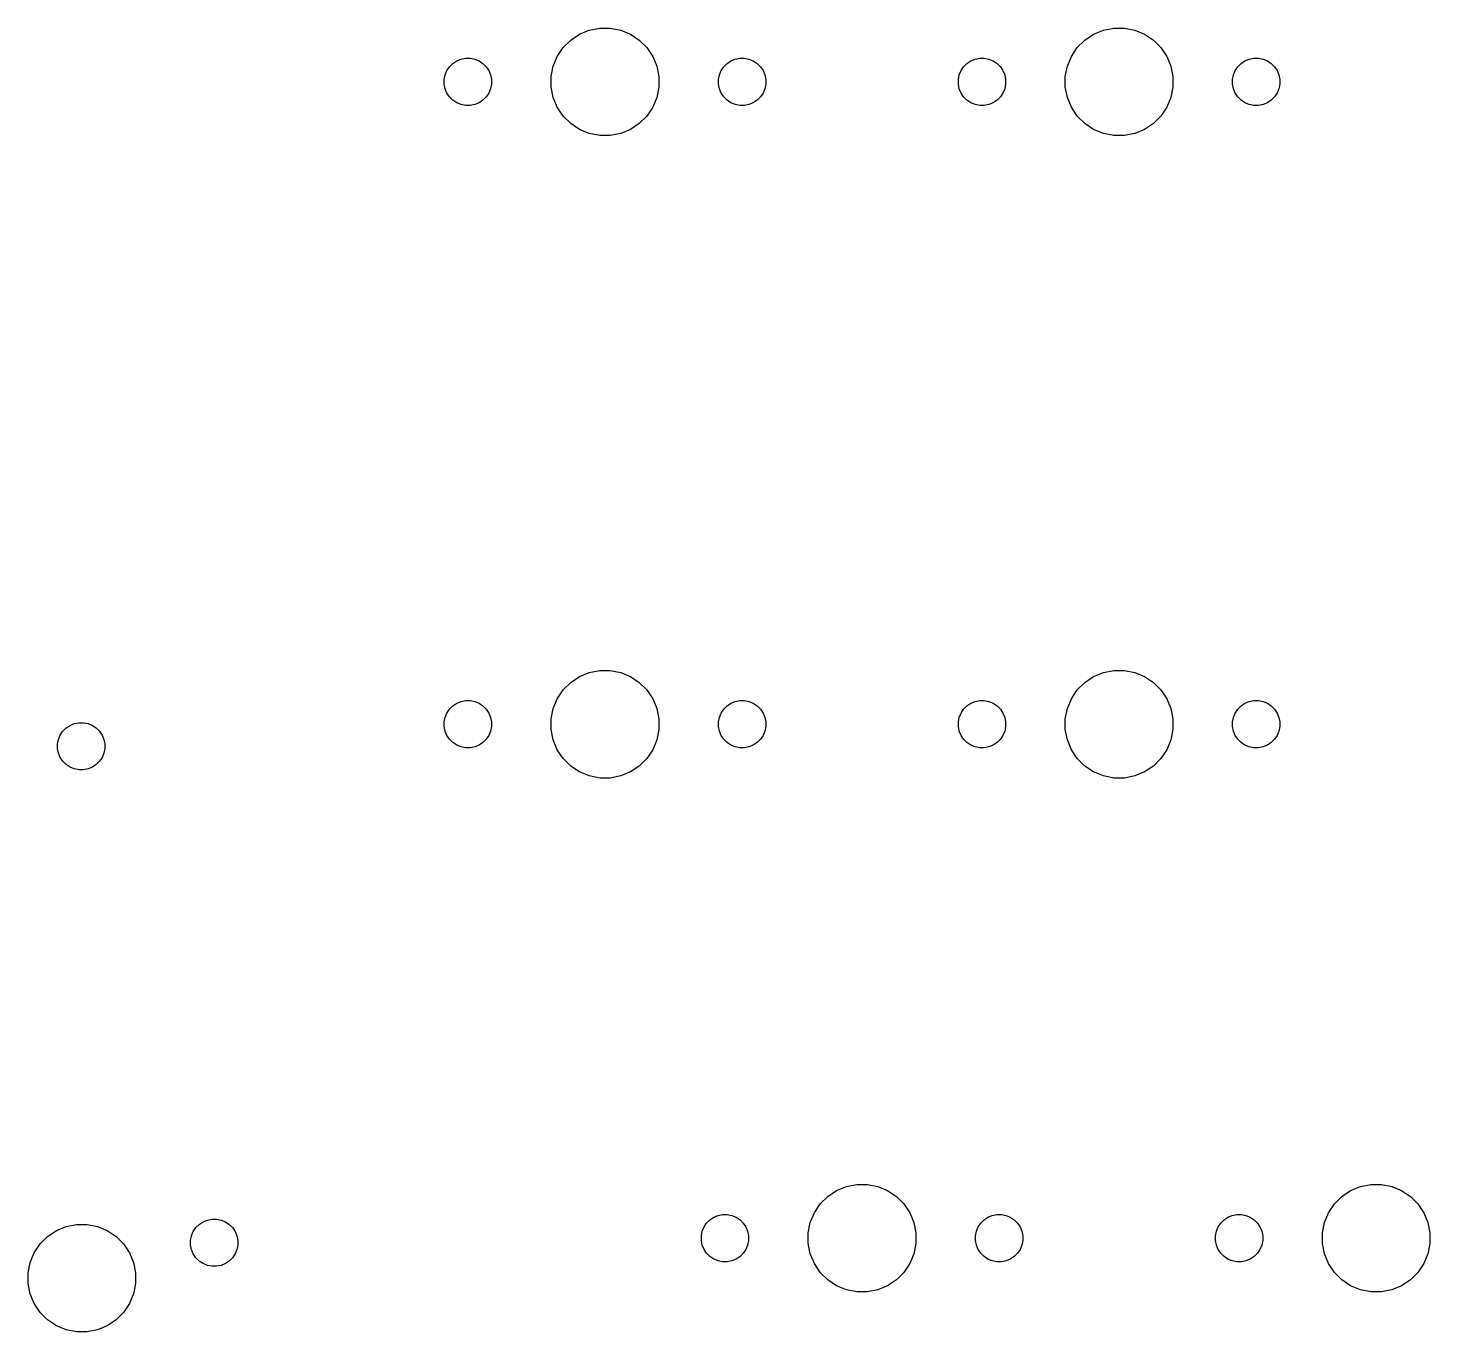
# Model space of a CAD drawing. Extents: x -662 to -203, y -195 to -58.
# Drawn here: x -308.5 to -256.5, y -110.7 to -62.3 of the extents above; entities that cross this region are included whole.
import ezdxf

# ---------------------------------------------------------------- set-up
doc = ezdxf.new("R2010")
doc.units = 0
doc.layers.add('BLACK', color=7, linetype='CONTINUOUS')

msp = doc.modelspace()

# ---------------------------------------------------------------- linework, layer by layer
at = {"layer": 'BLACK', "linetype": 'CONTINUOUS'}
for p, q in [((-288.664, -63.0672), (-288.386, -62.7894)), ((-288.386, -62.7894), (-288.06, -62.5712)), ((-288.06, -62.5712), (-287.697, -62.4209)), ((-287.697, -62.4209), (-287.312, -62.3443)), ((-287.312, -62.3443), (-286.919, -62.3443)), ((-286.919, -62.3443), (-286.534, -62.4209)), ((-286.534, -62.4209), (-286.171, -62.5712)), ((-286.171, -62.5712), (-285.844, -62.7894)), ((-285.844, -62.7894), (-285.566, -63.0672)), ((-269.614, -63.0672), (-269.336, -62.7894)), ((-269.336, -62.7894), (-269.01, -62.5712)), ((-269.01, -62.5712), (-268.647, -62.4209)), ((-268.647, -62.4209), (-268.262, -62.3443)), ((-268.262, -62.3443), (-267.869, -62.3443)), ((-267.869, -62.3443), (-267.484, -62.4209)), ((-267.484, -62.4209), (-267.121, -62.5712)), ((-267.121, -62.5712), (-266.794, -62.7894)), ((-266.794, -62.7894), (-266.516, -63.0672)), ((-288.882, -63.3937), (-288.664, -63.0672)), ((-285.566, -63.0672), (-285.348, -63.3937)), ((-269.832, -63.3937), (-269.614, -63.0672)), ((-266.516, -63.0672), (-266.298, -63.3937)), ((-292.971, -63.9237), (-292.875, -63.7804)), ((-292.875, -63.7804), (-292.753, -63.6585)), ((-292.753, -63.6585), (-292.61, -63.5628)), ((-292.61, -63.5628), (-292.45, -63.4968)), ((-292.45, -63.4968), (-292.281, -63.4632)), ((-292.281, -63.4632), (-292.109, -63.4632)), ((-292.109, -63.4632), (-291.94, -63.4968)), ((-291.94, -63.4968), (-291.781, -63.5628)), ((-291.781, -63.5628), (-291.637, -63.6585)), ((-291.637, -63.6585), (-291.516, -63.7804)), ((-291.516, -63.7804), (-291.42, -63.9237)), ((-289.109, -64.1418), (-289.033, -63.7566)), ((-289.033, -63.7566), (-288.882, -63.3937)), ((-285.348, -63.3937), (-285.198, -63.7566)), ((-285.198, -63.7566), (-285.121, -64.1418)), ((-282.811, -63.9237), (-282.715, -63.7804)), ((-282.715, -63.7804), (-282.593, -63.6585)), ((-282.593, -63.6585), (-282.45, -63.5628)), ((-282.45, -63.5628), (-282.29, -63.4968)), ((-282.29, -63.4968), (-282.121, -63.4632)), ((-282.121, -63.4632), (-281.949, -63.4632)), ((-281.949, -63.4632), (-281.78, -63.4968)), ((-281.78, -63.4968), (-281.621, -63.5628)), ((-281.621, -63.5628), (-281.477, -63.6585)), ((-281.477, -63.6585), (-281.356, -63.7804)), ((-281.356, -63.7804), (-281.26, -63.9237)), ((-273.921, -63.9237), (-273.825, -63.7804)), ((-273.825, -63.7804), (-273.703, -63.6585)), ((-273.703, -63.6585), (-273.56, -63.5628)), ((-273.56, -63.5628), (-273.4, -63.4968)), ((-273.4, -63.4968), (-273.231, -63.4632)), ((-273.231, -63.4632), (-273.059, -63.4632)), ((-273.059, -63.4632), (-272.89, -63.4968)), ((-272.89, -63.4968), (-272.731, -63.5628)), ((-272.731, -63.5628), (-272.587, -63.6585)), ((-272.587, -63.6585), (-272.466, -63.7804)), ((-272.466, -63.7804), (-272.37, -63.9237)), ((-270.059, -64.1418), (-269.983, -63.7566)), ((-269.983, -63.7566), (-269.832, -63.3937)), ((-266.298, -63.3937), (-266.148, -63.7566)), ((-266.148, -63.7566), (-266.071, -64.1418)), ((-263.761, -63.9237), (-263.665, -63.7804)), ((-263.665, -63.7804), (-263.543, -63.6585)), ((-263.543, -63.6585), (-263.4, -63.5628)), ((-263.4, -63.5628), (-263.24, -63.4968)), ((-263.24, -63.4968), (-263.071, -63.4632)), ((-263.071, -63.4632), (-262.899, -63.4632)), ((-262.899, -63.4632), (-262.73, -63.4968)), ((-262.73, -63.4968), (-262.571, -63.5628)), ((-262.571, -63.5628), (-262.427, -63.6585)), ((-262.427, -63.6585), (-262.306, -63.7804)), ((-262.306, -63.7804), (-262.21, -63.9237)), ((-293.07, -64.252), (-293.037, -64.083)), ((-293.07, -64.4244), (-293.07, -64.252)), ((-293.037, -64.083), (-292.971, -63.9237)), ((-291.42, -63.9237), (-291.354, -64.083)), ((-291.354, -64.083), (-291.32, -64.252)), ((-291.32, -64.252), (-291.32, -64.4244)), ((-289.109, -64.5346), (-289.109, -64.1418)), ((-285.121, -64.1418), (-285.121, -64.5346)), ((-282.91, -64.252), (-282.877, -64.083)), ((-282.91, -64.4244), (-282.91, -64.252)), ((-282.877, -64.083), (-282.811, -63.9237)), ((-281.26, -63.9237), (-281.194, -64.083)), ((-281.194, -64.083), (-281.16, -64.252)), ((-281.16, -64.252), (-281.16, -64.4244)), ((-274.02, -64.252), (-273.987, -64.083)), ((-274.02, -64.4244), (-274.02, -64.252)), ((-273.987, -64.083), (-273.921, -63.9237)), ((-272.37, -63.9237), (-272.304, -64.083)), ((-272.304, -64.083), (-272.27, -64.252)), ((-272.27, -64.252), (-272.27, -64.4244)), ((-270.059, -64.5346), (-270.059, -64.1418)), ((-266.071, -64.1418), (-266.071, -64.5346)), ((-263.86, -64.252), (-263.827, -64.083)), ((-263.86, -64.4244), (-263.86, -64.252)), ((-263.827, -64.083), (-263.761, -63.9237)), ((-262.21, -63.9237), (-262.144, -64.083)), ((-262.144, -64.083), (-262.11, -64.252)), ((-262.11, -64.252), (-262.11, -64.4244)), ((-293.037, -64.5934), (-293.07, -64.4244)), ((-292.971, -64.7527), (-293.037, -64.5934)), ((-292.875, -64.896), (-292.971, -64.7527)), ((-292.753, -65.0179), (-292.875, -64.896)), ((-291.516, -64.896), (-291.637, -65.0179)), ((-291.42, -64.7527), (-291.516, -64.896)), ((-291.354, -64.5934), (-291.42, -64.7527)), ((-291.32, -64.4244), (-291.354, -64.5934)), ((-289.033, -64.9198), (-289.109, -64.5346)), ((-288.882, -65.2827), (-289.033, -64.9198)), ((-285.198, -64.9198), (-285.348, -65.2827)), ((-285.121, -64.5346), (-285.198, -64.9198)), ((-282.877, -64.5934), (-282.91, -64.4244)), ((-282.811, -64.7527), (-282.877, -64.5934)), ((-282.715, -64.896), (-282.811, -64.7527)), ((-282.593, -65.0179), (-282.715, -64.896)), ((-281.356, -64.896), (-281.477, -65.0179)), ((-281.26, -64.7527), (-281.356, -64.896)), ((-281.194, -64.5934), (-281.26, -64.7527)), ((-281.16, -64.4244), (-281.194, -64.5934)), ((-273.987, -64.5934), (-274.02, -64.4244)), ((-273.921, -64.7527), (-273.987, -64.5934)), ((-273.825, -64.896), (-273.921, -64.7527)), ((-273.703, -65.0179), (-273.825, -64.896)), ((-272.466, -64.896), (-272.587, -65.0179)), ((-272.37, -64.7527), (-272.466, -64.896)), ((-272.304, -64.5934), (-272.37, -64.7527)), ((-272.27, -64.4244), (-272.304, -64.5934)), ((-269.983, -64.9198), (-270.059, -64.5346)), ((-269.832, -65.2827), (-269.983, -64.9198)), ((-266.148, -64.9198), (-266.298, -65.2827)), ((-266.071, -64.5346), (-266.148, -64.9198)), ((-263.827, -64.5934), (-263.86, -64.4244)), ((-263.761, -64.7527), (-263.827, -64.5934)), ((-263.665, -64.896), (-263.761, -64.7527)), ((-263.543, -65.0179), (-263.665, -64.896)), ((-262.306, -64.896), (-262.427, -65.0179)), ((-262.21, -64.7527), (-262.306, -64.896)), ((-262.144, -64.5934), (-262.21, -64.7527)), ((-262.11, -64.4244), (-262.144, -64.5934)), ((-292.61, -65.1136), (-292.753, -65.0179)), ((-292.45, -65.1796), (-292.61, -65.1136)), ((-292.281, -65.2132), (-292.45, -65.1796)), ((-292.109, -65.2132), (-292.281, -65.2132)), ((-291.94, -65.1796), (-292.109, -65.2132)), ((-291.781, -65.1136), (-291.94, -65.1796)), ((-291.637, -65.0179), (-291.781, -65.1136)), ((-288.664, -65.6092), (-288.882, -65.2827)), ((-285.348, -65.2827), (-285.566, -65.6092)), ((-282.45, -65.1136), (-282.593, -65.0179)), ((-282.29, -65.1796), (-282.45, -65.1136)), ((-282.121, -65.2132), (-282.29, -65.1796)), ((-281.949, -65.2132), (-282.121, -65.2132)), ((-281.78, -65.1796), (-281.949, -65.2132)), ((-281.621, -65.1136), (-281.78, -65.1796)), ((-281.477, -65.0179), (-281.621, -65.1136)), ((-273.56, -65.1136), (-273.703, -65.0179)), ((-273.4, -65.1796), (-273.56, -65.1136)), ((-273.231, -65.2132), (-273.4, -65.1796)), ((-273.059, -65.2132), (-273.231, -65.2132)), ((-272.89, -65.1796), (-273.059, -65.2132)), ((-272.731, -65.1136), (-272.89, -65.1796)), ((-272.587, -65.0179), (-272.731, -65.1136)), ((-269.614, -65.6092), (-269.832, -65.2827)), ((-266.298, -65.2827), (-266.516, -65.6092)), ((-263.4, -65.1136), (-263.543, -65.0179)), ((-263.24, -65.1796), (-263.4, -65.1136)), ((-263.071, -65.2132), (-263.24, -65.1796)), ((-262.899, -65.2132), (-263.071, -65.2132)), ((-262.73, -65.1796), (-262.899, -65.2132)), ((-262.571, -65.1136), (-262.73, -65.1796)), ((-262.427, -65.0179), (-262.571, -65.1136)), ((-288.386, -65.887), (-288.664, -65.6092)), ((-288.06, -66.1052), (-288.386, -65.887)), ((-285.844, -65.887), (-286.171, -66.1052)), ((-285.566, -65.6092), (-285.844, -65.887)), ((-269.336, -65.887), (-269.614, -65.6092)), ((-269.01, -66.1052), (-269.336, -65.887)), ((-266.794, -65.887), (-267.121, -66.1052)), ((-266.516, -65.6092), (-266.794, -65.887)), ((-287.697, -66.2555), (-288.06, -66.1052)), ((-287.312, -66.3321), (-287.697, -66.2555)), ((-286.919, -66.3321), (-287.312, -66.3321)), ((-286.534, -66.2555), (-286.919, -66.3321)), ((-286.171, -66.1052), (-286.534, -66.2555)), ((-268.647, -66.2555), (-269.01, -66.1052)), ((-268.262, -66.3321), (-268.647, -66.2555)), ((-267.869, -66.3321), (-268.262, -66.3321)), ((-267.484, -66.2555), (-267.869, -66.3321)), ((-267.121, -66.1052), (-267.484, -66.2555)), ((-288.06, -86.3837), (-287.697, -86.2334)), ((-287.697, -86.2334), (-287.312, -86.1568)), ((-287.312, -86.1568), (-286.919, -86.1568)), ((-286.919, -86.1568), (-286.534, -86.2334)), ((-286.534, -86.2334), (-286.171, -86.3837)), ((-269.01, -86.3837), (-268.647, -86.2334)), ((-268.647, -86.2334), (-268.262, -86.1568)), ((-268.262, -86.1568), (-267.869, -86.1568)), ((-267.869, -86.1568), (-267.484, -86.2334)), ((-267.484, -86.2334), (-267.121, -86.3837)), ((-288.664, -86.8797), (-288.386, -86.6019)), ((-288.386, -86.6019), (-288.06, -86.3837)), ((-286.171, -86.3837), (-285.844, -86.6019)), ((-285.844, -86.6019), (-285.566, -86.8797)), ((-269.614, -86.8797), (-269.336, -86.6019)), ((-269.336, -86.6019), (-269.01, -86.3837)), ((-267.121, -86.3837), (-266.794, -86.6019)), ((-266.794, -86.6019), (-266.516, -86.8797)), ((-289.033, -87.5691), (-288.882, -87.2062)), ((-288.882, -87.2062), (-288.664, -86.8797)), ((-285.566, -86.8797), (-285.348, -87.2062)), ((-285.348, -87.2062), (-285.198, -87.5691)), ((-269.983, -87.5691), (-269.832, -87.2062)), ((-269.832, -87.2062), (-269.614, -86.8797)), ((-266.516, -86.8797), (-266.298, -87.2062)), ((-266.298, -87.2062), (-266.148, -87.5691)), ((-293.037, -87.8955), (-292.971, -87.7362)), ((-292.971, -87.7362), (-292.875, -87.5929)), ((-292.875, -87.5929), (-292.753, -87.471)), ((-292.753, -87.471), (-292.61, -87.3753)), ((-292.61, -87.3753), (-292.45, -87.3093)), ((-292.45, -87.3093), (-292.281, -87.2757)), ((-292.281, -87.2757), (-292.109, -87.2757)), ((-292.109, -87.2757), (-291.94, -87.3093)), ((-291.94, -87.3093), (-291.781, -87.3753)), ((-291.781, -87.3753), (-291.637, -87.471)), ((-291.637, -87.471), (-291.516, -87.5929)), ((-291.516, -87.5929), (-291.42, -87.7362)), ((-291.42, -87.7362), (-291.354, -87.8955)), ((-289.109, -87.9543), (-289.033, -87.5691)), ((-285.198, -87.5691), (-285.121, -87.9543)), ((-282.877, -87.8955), (-282.811, -87.7362)), ((-282.811, -87.7362), (-282.715, -87.5929)), ((-282.715, -87.5929), (-282.593, -87.471)), ((-282.593, -87.471), (-282.45, -87.3753)), ((-282.45, -87.3753), (-282.29, -87.3093)), ((-282.29, -87.3093), (-282.121, -87.2757)), ((-282.121, -87.2757), (-281.949, -87.2757)), ((-281.949, -87.2757), (-281.78, -87.3093)), ((-281.78, -87.3093), (-281.621, -87.3753)), ((-281.621, -87.3753), (-281.477, -87.471)), ((-281.477, -87.471), (-281.356, -87.5929)), ((-281.356, -87.5929), (-281.26, -87.7362)), ((-281.26, -87.7362), (-281.194, -87.8955)), ((-273.987, -87.8955), (-273.921, -87.7362)), ((-273.921, -87.7362), (-273.825, -87.5929)), ((-273.825, -87.5929), (-273.703, -87.471)), ((-273.703, -87.471), (-273.56, -87.3753)), ((-273.56, -87.3753), (-273.4, -87.3093)), ((-273.4, -87.3093), (-273.231, -87.2757)), ((-273.231, -87.2757), (-273.059, -87.2757)), ((-273.059, -87.2757), (-272.89, -87.3093)), ((-272.89, -87.3093), (-272.731, -87.3753)), ((-272.731, -87.3753), (-272.587, -87.471)), ((-272.587, -87.471), (-272.466, -87.5929)), ((-272.466, -87.5929), (-272.37, -87.7362)), ((-272.37, -87.7362), (-272.304, -87.8955)), ((-270.059, -87.9543), (-269.983, -87.5691)), ((-266.148, -87.5691), (-266.071, -87.9543)), ((-263.827, -87.8955), (-263.761, -87.7362)), ((-263.761, -87.7362), (-263.665, -87.5929)), ((-263.665, -87.5929), (-263.543, -87.471)), ((-263.543, -87.471), (-263.4, -87.3753)), ((-263.4, -87.3753), (-263.24, -87.3093)), ((-263.24, -87.3093), (-263.071, -87.2757)), ((-263.071, -87.2757), (-262.899, -87.2757)), ((-262.899, -87.2757), (-262.73, -87.3093)), ((-262.73, -87.3093), (-262.571, -87.3753)), ((-262.571, -87.3753), (-262.427, -87.471)), ((-262.427, -87.471), (-262.306, -87.5929)), ((-262.306, -87.5929), (-262.21, -87.7362)), ((-262.21, -87.7362), (-262.144, -87.8955)), ((-307.205, -88.4103), (-307.083, -88.2885)), ((-307.083, -88.2885), (-306.939, -88.1927)), ((-306.939, -88.1927), (-306.78, -88.1268)), ((-306.78, -88.1268), (-306.611, -88.0931)), ((-306.611, -88.0931), (-306.439, -88.0931)), ((-306.439, -88.0931), (-306.27, -88.1268)), ((-306.27, -88.1268), (-306.11, -88.1927)), ((-306.11, -88.1927), (-305.967, -88.2885)), ((-305.967, -88.2885), (-305.845, -88.4103)), ((-293.07, -88.0645), (-293.037, -87.8955)), ((-293.07, -88.2369), (-293.07, -88.0645)), ((-293.037, -88.4059), (-293.07, -88.2369)), ((-291.354, -87.8955), (-291.32, -88.0645)), ((-291.32, -88.2369), (-291.354, -88.4059)), ((-291.32, -88.0645), (-291.32, -88.2369)), ((-289.109, -88.3471), (-289.109, -87.9543)), ((-285.121, -87.9543), (-285.121, -88.3471)), ((-282.91, -88.0645), (-282.877, -87.8955)), ((-282.91, -88.2369), (-282.91, -88.0645)), ((-282.877, -88.4059), (-282.91, -88.2369)), ((-281.194, -87.8955), (-281.16, -88.0645)), ((-281.16, -88.2369), (-281.194, -88.4059)), ((-281.16, -88.0645), (-281.16, -88.2369)), ((-274.02, -88.0645), (-273.987, -87.8955)), ((-274.02, -88.2369), (-274.02, -88.0645)), ((-273.987, -88.4059), (-274.02, -88.2369)), ((-272.304, -87.8955), (-272.27, -88.0645)), ((-272.27, -88.2369), (-272.304, -88.4059)), ((-272.27, -88.0645), (-272.27, -88.2369)), ((-270.059, -88.3471), (-270.059, -87.9543)), ((-266.071, -87.9543), (-266.071, -88.3471)), ((-263.86, -88.0645), (-263.827, -87.8955)), ((-263.86, -88.2369), (-263.86, -88.0645)), ((-263.827, -88.4059), (-263.86, -88.2369)), ((-262.144, -87.8955), (-262.11, -88.0645)), ((-262.11, -88.2369), (-262.144, -88.4059)), ((-262.11, -88.0645), (-262.11, -88.2369)), ((-307.4, -88.8819), (-307.366, -88.7129)), ((-307.366, -88.7129), (-307.3, -88.5537)), ((-307.3, -88.5537), (-307.205, -88.4103)), ((-305.845, -88.4103), (-305.749, -88.5537)), ((-305.749, -88.5537), (-305.683, -88.7129)), ((-305.683, -88.7129), (-305.65, -88.8819)), ((-292.971, -88.5652), (-293.037, -88.4059)), ((-292.875, -88.7085), (-292.971, -88.5652)), ((-292.753, -88.8304), (-292.875, -88.7085)), ((-292.61, -88.9261), (-292.753, -88.8304)), ((-291.637, -88.8304), (-291.781, -88.9261)), ((-291.516, -88.7085), (-291.637, -88.8304)), ((-291.42, -88.5652), (-291.516, -88.7085)), ((-291.354, -88.4059), (-291.42, -88.5652)), ((-289.033, -88.7323), (-289.109, -88.3471)), ((-288.882, -89.0952), (-289.033, -88.7323)), ((-285.198, -88.7323), (-285.348, -89.0952)), ((-285.121, -88.3471), (-285.198, -88.7323)), ((-282.811, -88.5652), (-282.877, -88.4059)), ((-282.715, -88.7085), (-282.811, -88.5652)), ((-282.593, -88.8304), (-282.715, -88.7085)), ((-282.45, -88.9261), (-282.593, -88.8304)), ((-281.477, -88.8304), (-281.621, -88.9261)), ((-281.356, -88.7085), (-281.477, -88.8304)), ((-281.26, -88.5652), (-281.356, -88.7085)), ((-281.194, -88.4059), (-281.26, -88.5652)), ((-273.921, -88.5652), (-273.987, -88.4059)), ((-273.825, -88.7085), (-273.921, -88.5652)), ((-273.703, -88.8304), (-273.825, -88.7085)), ((-273.56, -88.9261), (-273.703, -88.8304)), ((-272.587, -88.8304), (-272.731, -88.9261)), ((-272.466, -88.7085), (-272.587, -88.8304)), ((-272.37, -88.5652), (-272.466, -88.7085)), ((-272.304, -88.4059), (-272.37, -88.5652)), ((-269.983, -88.7323), (-270.059, -88.3471)), ((-269.832, -89.0952), (-269.983, -88.7323)), ((-266.148, -88.7323), (-266.298, -89.0952)), ((-266.071, -88.3471), (-266.148, -88.7323)), ((-263.761, -88.5652), (-263.827, -88.4059)), ((-263.665, -88.7085), (-263.761, -88.5652)), ((-263.543, -88.8304), (-263.665, -88.7085)), ((-263.4, -88.9261), (-263.543, -88.8304)), ((-262.427, -88.8304), (-262.571, -88.9261)), ((-262.306, -88.7085), (-262.427, -88.8304)), ((-262.21, -88.5652), (-262.306, -88.7085)), ((-262.144, -88.4059), (-262.21, -88.5652)), ((-307.4, -89.0543), (-307.4, -88.8819)), ((-307.366, -89.2234), (-307.4, -89.0543)), ((-307.3, -89.3826), (-307.366, -89.2234)), ((-305.683, -89.2234), (-305.749, -89.3826)), ((-305.65, -89.0543), (-305.683, -89.2234)), ((-305.65, -88.8819), (-305.65, -89.0543)), ((-292.45, -88.9921), (-292.61, -88.9261)), ((-292.281, -89.0257), (-292.45, -88.9921)), ((-292.109, -89.0257), (-292.281, -89.0257)), ((-291.94, -88.9921), (-292.109, -89.0257)), ((-291.781, -88.9261), (-291.94, -88.9921)), ((-288.664, -89.4217), (-288.882, -89.0952)), ((-285.348, -89.0952), (-285.566, -89.4217)), ((-282.29, -88.9921), (-282.45, -88.9261)), ((-282.121, -89.0257), (-282.29, -88.9921)), ((-281.949, -89.0257), (-282.121, -89.0257)), ((-281.78, -88.9921), (-281.949, -89.0257)), ((-281.621, -88.9261), (-281.78, -88.9921)), ((-273.4, -88.9921), (-273.56, -88.9261)), ((-273.231, -89.0257), (-273.4, -88.9921)), ((-273.059, -89.0257), (-273.231, -89.0257)), ((-272.89, -88.9921), (-273.059, -89.0257)), ((-272.731, -88.9261), (-272.89, -88.9921)), ((-269.614, -89.4217), (-269.832, -89.0952)), ((-266.298, -89.0952), (-266.516, -89.4217)), ((-263.24, -88.9921), (-263.4, -88.9261)), ((-263.071, -89.0257), (-263.24, -88.9921)), ((-262.899, -89.0257), (-263.071, -89.0257)), ((-262.73, -88.9921), (-262.899, -89.0257)), ((-262.571, -88.9261), (-262.73, -88.9921)), ((-307.205, -89.5259), (-307.3, -89.3826)), ((-307.083, -89.6478), (-307.205, -89.5259)), ((-306.939, -89.7435), (-307.083, -89.6478)), ((-306.78, -89.8095), (-306.939, -89.7435)), ((-306.611, -89.8431), (-306.78, -89.8095)), ((-306.439, -89.8431), (-306.611, -89.8431)), ((-306.27, -89.8095), (-306.439, -89.8431)), ((-306.11, -89.7435), (-306.27, -89.8095)), ((-305.967, -89.6478), (-306.11, -89.7435)), ((-305.845, -89.5259), (-305.967, -89.6478)), ((-305.749, -89.3826), (-305.845, -89.5259)), ((-288.386, -89.6995), (-288.664, -89.4217)), ((-288.06, -89.9177), (-288.386, -89.6995)), ((-285.844, -89.6995), (-286.171, -89.9177)), ((-285.566, -89.4217), (-285.844, -89.6995)), ((-269.336, -89.6995), (-269.614, -89.4217)), ((-269.01, -89.9177), (-269.336, -89.6995)), ((-266.794, -89.6995), (-267.121, -89.9177)), ((-266.516, -89.4217), (-266.794, -89.6995)), ((-287.697, -90.068), (-288.06, -89.9177)), ((-287.312, -90.1446), (-287.697, -90.068)), ((-286.919, -90.1446), (-287.312, -90.1446)), ((-286.534, -90.068), (-286.919, -90.1446)), ((-286.171, -89.9177), (-286.534, -90.068)), ((-268.647, -90.068), (-269.01, -89.9177)), ((-268.262, -90.1446), (-268.647, -90.068)), ((-267.869, -90.1446), (-268.262, -90.1446)), ((-267.484, -90.068), (-267.869, -90.1446)), ((-267.121, -89.9177), (-267.484, -90.068)), ((-278.861, -105.652), (-278.535, -105.434)), ((-278.535, -105.434), (-278.172, -105.283)), ((-278.172, -105.283), (-277.787, -105.207)), ((-277.787, -105.207), (-277.394, -105.207)), ((-277.394, -105.207), (-277.009, -105.283)), ((-277.009, -105.283), (-276.646, -105.434)), ((-276.646, -105.434), (-276.319, -105.652)), ((-259.811, -105.652), (-259.485, -105.434)), ((-259.485, -105.434), (-259.122, -105.283)), ((-259.122, -105.283), (-258.737, -105.207)), ((-258.737, -105.207), (-258.344, -105.207)), ((-258.344, -105.207), (-257.959, -105.283)), ((-257.959, -105.283), (-257.596, -105.434)), ((-257.596, -105.434), (-257.269, -105.652)), ((-279.357, -106.256), (-279.139, -105.93)), ((-279.139, -105.93), (-278.861, -105.652)), ((-276.319, -105.652), (-276.041, -105.93)), ((-276.041, -105.93), (-275.823, -106.256)), ((-260.307, -106.256), (-260.089, -105.93)), ((-260.089, -105.93), (-259.811, -105.652)), ((-257.269, -105.652), (-256.991, -105.93)), ((-256.991, -105.93), (-256.773, -106.256)), ((-301.85, -106.528), (-301.681, -106.494)), ((-301.681, -106.494), (-301.508, -106.494)), ((-301.508, -106.494), (-301.339, -106.528)), ((-283.228, -106.521), (-283.085, -106.425)), ((-283.085, -106.425), (-282.925, -106.359)), ((-282.925, -106.359), (-282.756, -106.326)), ((-282.756, -106.326), (-282.584, -106.326)), ((-282.584, -106.326), (-282.415, -106.359)), ((-282.415, -106.359), (-282.256, -106.425)), ((-282.256, -106.425), (-282.112, -106.521)), ((-279.508, -106.619), (-279.357, -106.256)), ((-275.823, -106.256), (-275.673, -106.619)), ((-273.068, -106.521), (-272.925, -106.425)), ((-272.925, -106.425), (-272.765, -106.359)), ((-272.765, -106.359), (-272.596, -106.326)), ((-272.596, -106.326), (-272.424, -106.326)), ((-272.424, -106.326), (-272.255, -106.359)), ((-272.255, -106.359), (-272.096, -106.425)), ((-272.096, -106.425), (-271.952, -106.521)), ((-264.178, -106.521), (-264.035, -106.425)), ((-264.035, -106.425), (-263.875, -106.359)), ((-263.875, -106.359), (-263.706, -106.326)), ((-263.706, -106.326), (-263.534, -106.326)), ((-263.534, -106.326), (-263.365, -106.359)), ((-263.365, -106.359), (-263.206, -106.425)), ((-263.206, -106.425), (-263.062, -106.521)), ((-260.458, -106.619), (-260.307, -106.256)), ((-256.773, -106.256), (-256.623, -106.619)), ((-307.772, -107.135), (-307.446, -106.917)), ((-307.446, -106.917), (-307.083, -106.767)), ((-307.083, -106.767), (-306.698, -106.69)), ((-306.698, -106.69), (-306.305, -106.69)), ((-306.305, -106.69), (-305.92, -106.767)), ((-305.92, -106.767), (-305.557, -106.917)), ((-305.557, -106.917), (-305.23, -107.135)), ((-302.436, -107.114), (-302.37, -106.955)), ((-302.37, -106.955), (-302.274, -106.811)), ((-302.274, -106.811), (-302.152, -106.689)), ((-302.152, -106.689), (-302.009, -106.594)), ((-302.009, -106.594), (-301.85, -106.528)), ((-301.339, -106.528), (-301.18, -106.594)), ((-301.18, -106.594), (-301.037, -106.689)), ((-301.037, -106.689), (-300.915, -106.811)), ((-300.915, -106.811), (-300.819, -106.955)), ((-300.819, -106.955), (-300.753, -107.114)), ((-283.545, -107.115), (-283.512, -106.945)), ((-283.512, -106.945), (-283.446, -106.786)), ((-283.446, -106.786), (-283.35, -106.643)), ((-283.35, -106.643), (-283.228, -106.521)), ((-282.112, -106.521), (-281.991, -106.643)), ((-281.991, -106.643), (-281.895, -106.786)), ((-281.895, -106.786), (-281.829, -106.945)), ((-281.829, -106.945), (-281.795, -107.115)), ((-279.584, -107.004), (-279.508, -106.619)), ((-279.584, -107.397), (-279.584, -107.004)), ((-275.673, -106.619), (-275.596, -107.004)), ((-275.596, -107.004), (-275.596, -107.397)), ((-273.385, -107.115), (-273.352, -106.945)), ((-273.352, -106.945), (-273.286, -106.786)), ((-273.286, -106.786), (-273.19, -106.643)), ((-273.19, -106.643), (-273.068, -106.521)), ((-271.952, -106.521), (-271.831, -106.643)), ((-271.831, -106.643), (-271.735, -106.786)), ((-271.735, -106.786), (-271.669, -106.945)), ((-271.669, -106.945), (-271.635, -107.115)), ((-264.495, -107.115), (-264.462, -106.945)), ((-264.462, -106.945), (-264.396, -106.786)), ((-264.396, -106.786), (-264.3, -106.643)), ((-264.3, -106.643), (-264.178, -106.521)), ((-263.062, -106.521), (-262.941, -106.643)), ((-262.941, -106.643), (-262.845, -106.786)), ((-262.845, -106.786), (-262.779, -106.945)), ((-262.779, -106.945), (-262.745, -107.115)), ((-260.534, -107.004), (-260.458, -106.619)), ((-260.534, -107.397), (-260.534, -107.004)), ((-256.623, -106.619), (-256.546, -107.004)), ((-256.546, -107.004), (-256.546, -107.397)), ((-308.268, -107.739), (-308.05, -107.413)), ((-308.05, -107.413), (-307.772, -107.135)), ((-305.23, -107.135), (-304.952, -107.413)), ((-304.952, -107.413), (-304.734, -107.739)), ((-302.469, -107.283), (-302.436, -107.114)), ((-302.469, -107.455), (-302.469, -107.283)), ((-302.436, -107.624), (-302.469, -107.455)), ((-300.753, -107.114), (-300.719, -107.283)), ((-300.719, -107.455), (-300.753, -107.624)), ((-300.719, -107.283), (-300.719, -107.455)), ((-283.545, -107.287), (-283.545, -107.115)), ((-283.512, -107.456), (-283.545, -107.287)), ((-283.446, -107.615), (-283.512, -107.456)), ((-281.829, -107.456), (-281.895, -107.615)), ((-281.795, -107.287), (-281.829, -107.456)), ((-281.795, -107.115), (-281.795, -107.287)), ((-279.508, -107.782), (-279.584, -107.397)), ((-275.596, -107.397), (-275.673, -107.782)), ((-273.385, -107.287), (-273.385, -107.115)), ((-273.352, -107.456), (-273.385, -107.287)), ((-273.286, -107.615), (-273.352, -107.456)), ((-271.669, -107.456), (-271.735, -107.615)), ((-271.635, -107.287), (-271.669, -107.456)), ((-271.635, -107.115), (-271.635, -107.287)), ((-264.495, -107.287), (-264.495, -107.115)), ((-264.462, -107.456), (-264.495, -107.287)), ((-264.396, -107.615), (-264.462, -107.456)), ((-262.779, -107.456), (-262.845, -107.615)), ((-262.745, -107.287), (-262.779, -107.456)), ((-262.745, -107.115), (-262.745, -107.287)), ((-260.458, -107.782), (-260.534, -107.397)), ((-256.546, -107.397), (-256.623, -107.782)), ((-308.419, -108.102), (-308.268, -107.739)), ((-304.734, -107.739), (-304.584, -108.102)), ((-302.37, -107.783), (-302.436, -107.624)), ((-302.274, -107.927), (-302.37, -107.783)), ((-302.152, -108.049), (-302.274, -107.927)), ((-302.009, -108.144), (-302.152, -108.049)), ((-301.037, -108.049), (-301.18, -108.144)), ((-300.915, -107.927), (-301.037, -108.049)), ((-300.819, -107.783), (-300.915, -107.927)), ((-300.753, -107.624), (-300.819, -107.783)), ((-283.35, -107.758), (-283.446, -107.615)), ((-283.228, -107.88), (-283.35, -107.758)), ((-283.085, -107.976), (-283.228, -107.88)), ((-282.925, -108.042), (-283.085, -107.976)), ((-282.756, -108.076), (-282.925, -108.042)), ((-282.415, -108.042), (-282.584, -108.076)), ((-282.256, -107.976), (-282.415, -108.042)), ((-282.112, -107.88), (-282.256, -107.976)), ((-281.991, -107.758), (-282.112, -107.88)), ((-281.895, -107.615), (-281.991, -107.758)), ((-279.357, -108.145), (-279.508, -107.782)), ((-275.673, -107.782), (-275.823, -108.145)), ((-273.19, -107.758), (-273.286, -107.615)), ((-273.068, -107.88), (-273.19, -107.758)), ((-272.925, -107.976), (-273.068, -107.88)), ((-272.765, -108.042), (-272.925, -107.976)), ((-272.596, -108.076), (-272.765, -108.042)), ((-272.255, -108.042), (-272.424, -108.076)), ((-272.096, -107.976), (-272.255, -108.042)), ((-271.952, -107.88), (-272.096, -107.976)), ((-271.831, -107.758), (-271.952, -107.88)), ((-271.735, -107.615), (-271.831, -107.758)), ((-264.3, -107.758), (-264.396, -107.615)), ((-264.178, -107.88), (-264.3, -107.758)), ((-264.035, -107.976), (-264.178, -107.88)), ((-263.875, -108.042), (-264.035, -107.976)), ((-263.706, -108.076), (-263.875, -108.042)), ((-263.365, -108.042), (-263.534, -108.076)), ((-263.206, -107.976), (-263.365, -108.042)), ((-263.062, -107.88), (-263.206, -107.976)), ((-262.941, -107.758), (-263.062, -107.88)), ((-262.845, -107.615), (-262.941, -107.758)), ((-260.307, -108.145), (-260.458, -107.782)), ((-256.623, -107.782), (-256.773, -108.145)), ((-308.495, -108.487), (-308.419, -108.102)), ((-308.495, -108.88), (-308.495, -108.487)), ((-304.584, -108.102), (-304.507, -108.487)), ((-304.507, -108.487), (-304.507, -108.88)), ((-301.85, -108.21), (-302.009, -108.144)), ((-301.681, -108.244), (-301.85, -108.21)), ((-301.508, -108.244), (-301.681, -108.244)), ((-301.339, -108.21), (-301.508, -108.244)), ((-301.18, -108.144), (-301.339, -108.21)), ((-282.584, -108.076), (-282.756, -108.076)), ((-279.139, -108.472), (-279.357, -108.145)), ((-278.861, -108.749), (-279.139, -108.472)), ((-276.041, -108.472), (-276.319, -108.749)), ((-275.823, -108.145), (-276.041, -108.472)), ((-272.424, -108.076), (-272.596, -108.076)), ((-263.534, -108.076), (-263.706, -108.076)), ((-260.089, -108.472), (-260.307, -108.145)), ((-259.811, -108.749), (-260.089, -108.472)), ((-256.991, -108.472), (-257.269, -108.749)), ((-256.773, -108.145), (-256.991, -108.472)), ((-308.419, -109.265), (-308.495, -108.88)), ((-304.507, -108.88), (-304.584, -109.265)), ((-278.535, -108.968), (-278.861, -108.749)), ((-278.172, -109.118), (-278.535, -108.968)), ((-276.646, -108.968), (-277.009, -109.118)), ((-276.319, -108.749), (-276.646, -108.968)), ((-259.485, -108.968), (-259.811, -108.749)), ((-259.122, -109.118), (-259.485, -108.968)), ((-257.596, -108.968), (-257.959, -109.118)), ((-257.269, -108.749), (-257.596, -108.968)), ((-308.268, -109.628), (-308.419, -109.265)), ((-304.584, -109.265), (-304.734, -109.628)), ((-277.787, -109.195), (-278.172, -109.118)), ((-277.394, -109.195), (-277.787, -109.195)), ((-277.009, -109.118), (-277.394, -109.195)), ((-258.737, -109.195), (-259.122, -109.118)), ((-258.344, -109.195), (-258.737, -109.195)), ((-257.959, -109.118), (-258.344, -109.195)), ((-308.05, -109.955), (-308.268, -109.628)), ((-307.772, -110.233), (-308.05, -109.955)), ((-304.952, -109.955), (-305.23, -110.233)), ((-304.734, -109.628), (-304.952, -109.955)), ((-307.446, -110.451), (-307.772, -110.233)), ((-307.083, -110.601), (-307.446, -110.451)), ((-306.698, -110.678), (-307.083, -110.601)), ((-305.92, -110.601), (-306.305, -110.678)), ((-305.557, -110.451), (-305.92, -110.601)), ((-305.23, -110.233), (-305.557, -110.451)), ((-306.305, -110.678), (-306.698, -110.678))]:
    msp.add_line(p, q, dxfattribs=at)

doc.saveas('drawing.dxf')
